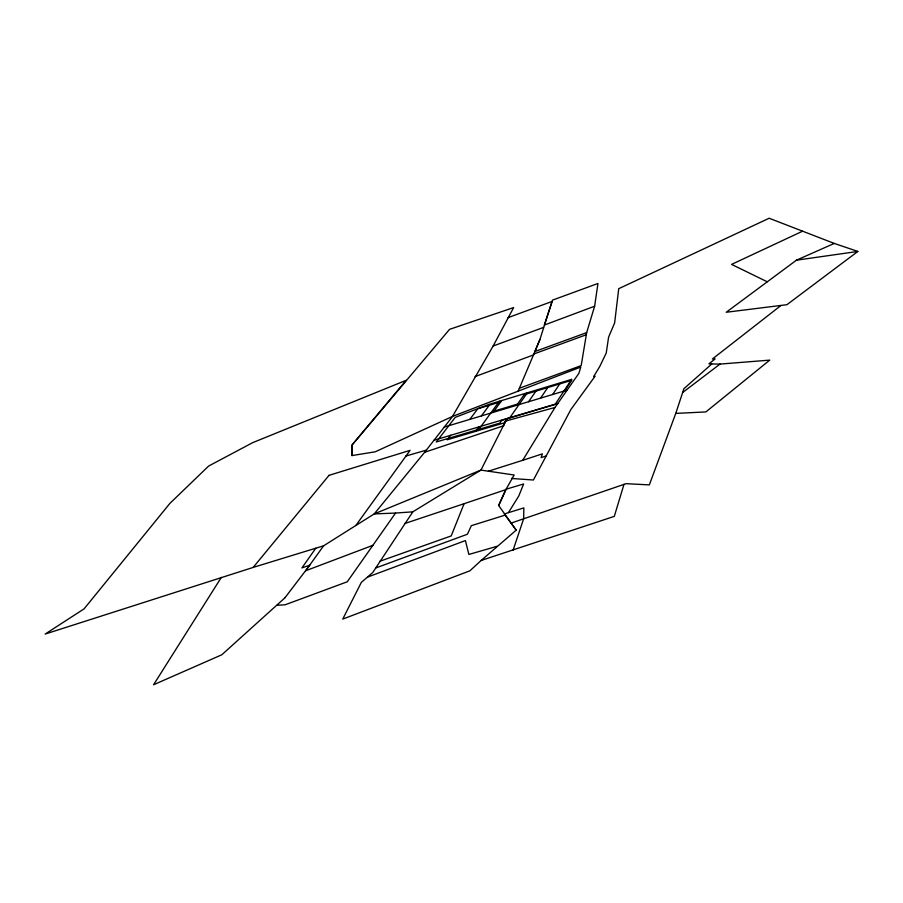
<?xml version="1.0" encoding="UTF-8"?>
<svg xmlns="http://www.w3.org/2000/svg" width="903" height="903" viewBox="0 0 903 903"><rect width="100%" height="100%" fill="white"/><g stroke="black" fill="none" stroke-linecap="round" stroke-linejoin="round"><path stroke-width="1.35" d="M424.624 452.301L452.617 416.385L375.242 451.793L351.978 455.575L352.238 444.818L449.559 329.347L513.626 307.573L493.14 346.018L452.505 416.418L580.764 367.069L578.936 373.266L555.018 407.445L522.702 460.316L488.399 471.197M351.978 455.575L352.136 444.852L406.181 380.298L252.716 442.639L208.627 466.061L169.911 503.377L84.058 608.882L45.15 634.064L253.291 567.389M594.625 306.23L597.955 283.474L552.534 300.123L544.283 325.08L594.625 306.23L586.668 332.609L581.193 365.602L519.372 388.256M475.034 376.619L533.481 354.935L539.926 339.46L552.072 301.444L508.028 317.653M675.76 413.405L705.875 411.926L769.74 360.128L720.03 364.078L711.756 363.977L683.91 388.708L675.76 413.405L649.347 484.9L626.264 483.681L623.984 484.369L614.3 516.369L481.141 560.47L469.876 570.82L342.734 619.086L361.358 582.356L372.77 572.491L412.818 511.832L480.949 470.091L505.759 421.024M513.062 550.277L523.661 518.728L523.853 507.892L504.303 513.965L516.2 530.151L481.141 560.47M329.008 475.362L253.179 567.411L323.613 545.807L374.214 513.92L480.949 470.091L514.146 475.012L505.838 489.64L464.086 503.705L451.218 535.919L380.107 561.169M539.926 339.46L534.892 351.527L586.668 332.609M518.141 391.157L533.876 353.987L586.295 334.753M516.2 530.151L498.659 505.499L505.838 489.64M498.659 505.499L506.064 489.223L523.65 483.974L518.74 496.074L508.524 512.498M512.34 477.811L511.967 478.5L533.402 480.012L570.888 409.488L595.066 376.246L593.689 376.506L599.66 366.663L606.229 353.039L608.611 337.124L614.638 322.89L618.724 288.689L769.142 218.244L834.27 243.426L857.85 251.44L786.931 304.695L726.226 312.257L796.457 260.177L834.27 243.426M221.337 577.378L153.566 684.756L221.822 654.777L285.28 597.504M564.781 390.852L571.734 380.298L524.135 394.713M552.636 394.509L559.713 383.944M540.558 398.133L547.771 387.556M277.052 605.292L285.134 604.784L347.26 581.78L395.559 513.051L412.818 511.832M528.571 401.745L535.919 391.146M315.779 548.223L301.929 567.919L309.797 565.176L285.156 597.526M509.619 417.987L527.341 392.794M507.418 418.416L504.28 422.864L447.222 439.784L450.62 435.314M516.663 405.323L524.993 393.505M323.613 545.807L305.699 570.741L373.3 545.164M355.793 525.535L410.086 450.349L328.906 475.384M493.083 412.4L501.696 400.56M478.895 429.331L499.382 401.271M475.52 431.397L478.793 426.927M481.401 415.911L489.268 405.278M469.808 419.398L477.789 408.754L500.815 401.779M780.926 305.519L712.399 358.988L715.12 358.931L708.934 363.819L711.756 363.977M682.758 392.444L720.03 364.078M802.507 231.236L731.577 264.398L767.211 281.77M367.905 576.972L465.406 540.581L468.883 554.453L497.034 546.304M493.14 346.018L543.516 327.417M375.885 567.908L467.438 534.215L471.321 525.681L505.082 515.139M511.008 523.13L623.984 484.369M404.544 523.593L464.086 503.705M522.702 460.316L542.387 453.859L541.111 457.584L545.909 456.094M493.986 411.158L517.543 404.07M444.208 427.085L567.118 390.152M433.971 440.269L557.851 403.404M405.876 456.026L426.408 450.123M555.018 407.445L505.624 421.058L503.66 425.742L424.624 452.301L374.214 513.92L395.559 513.051M796.457 260.177L857.85 251.44M571.644 379.362L555.085 404.465L501.865 420.301L499.878 423.101L436.296 441.973L455.225 417.367L488.602 404.533L571.644 379.362"/></g></svg>
